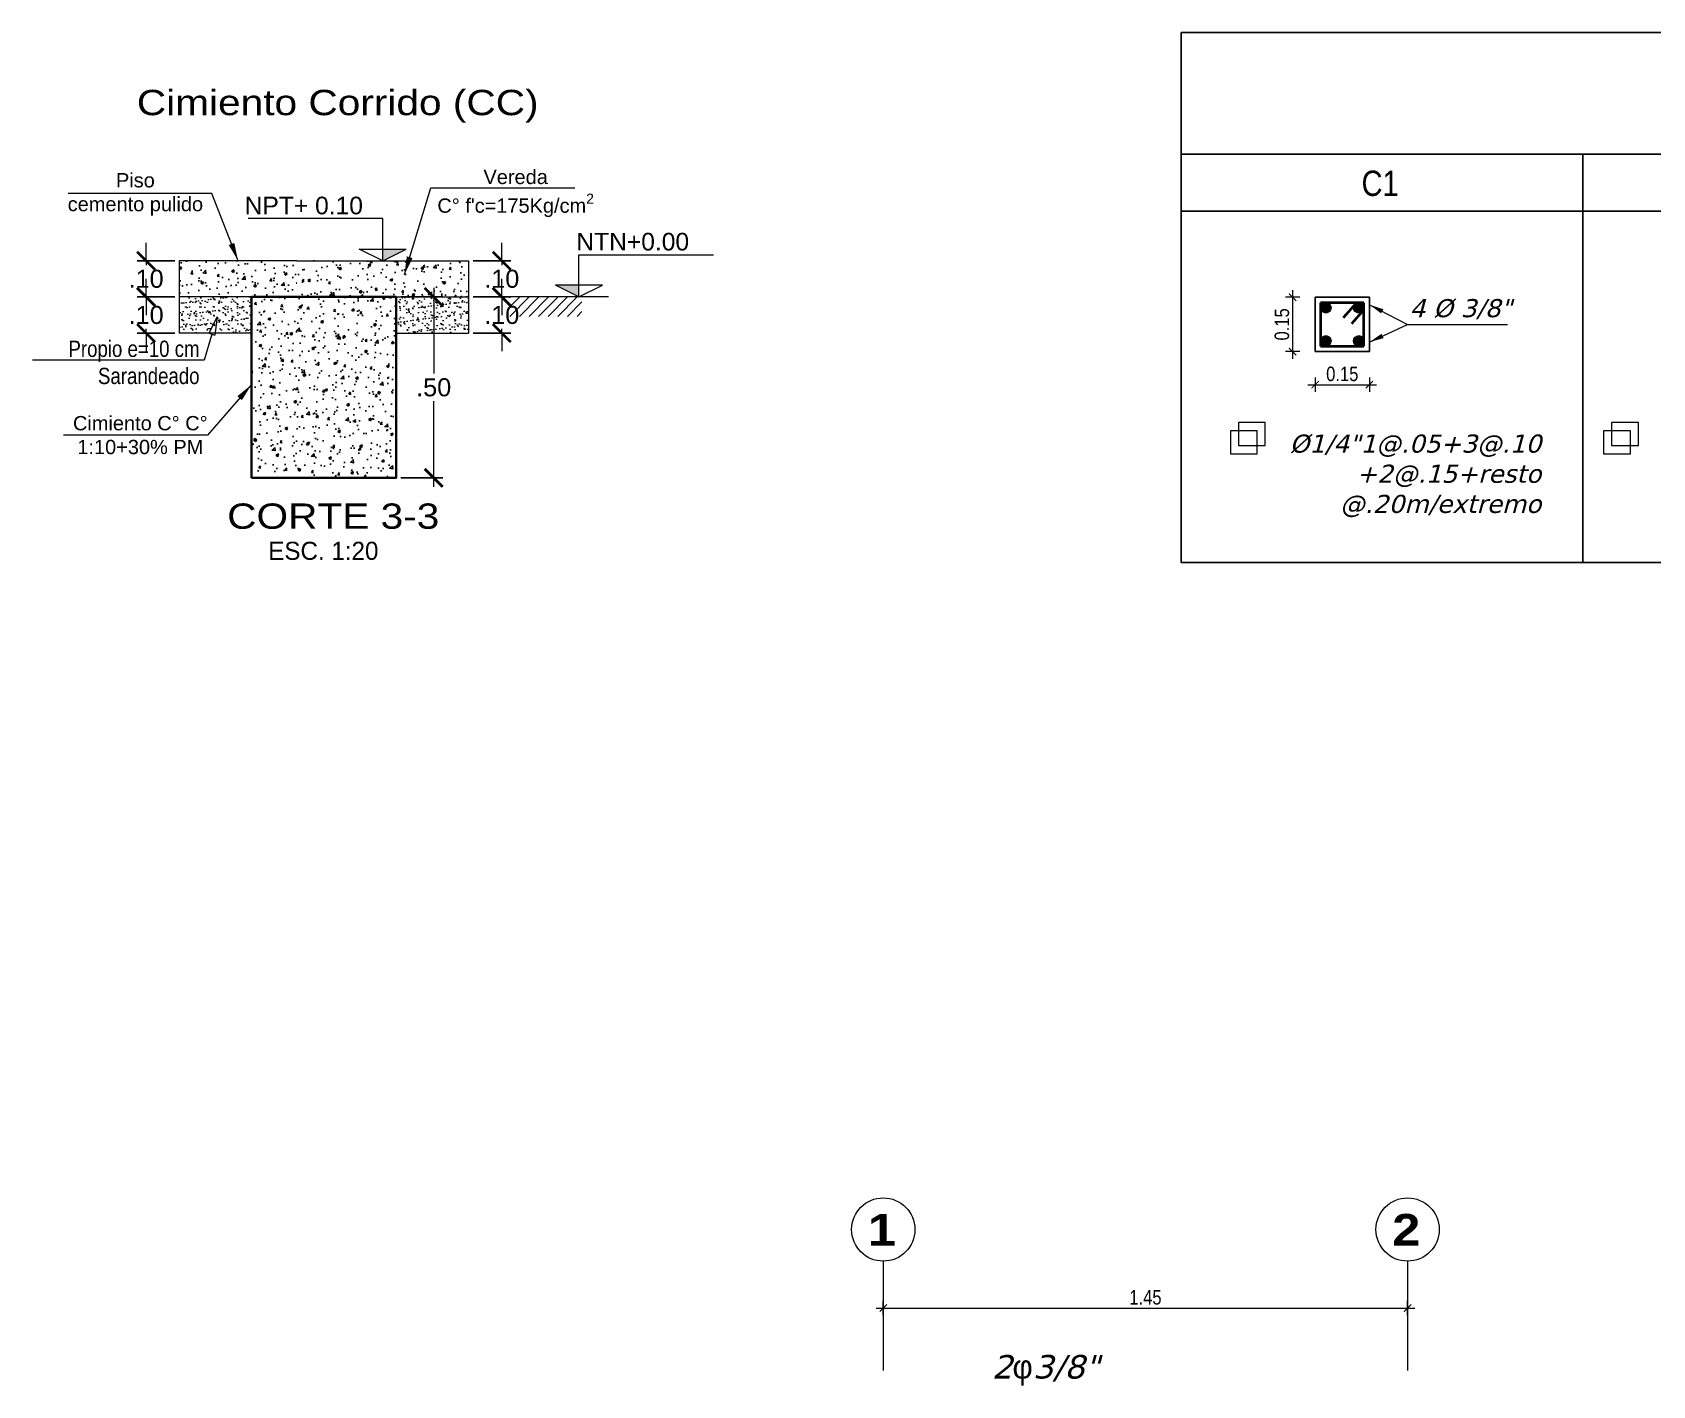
# Model space of a CAD drawing. Header units: metres. Extents: x 912 to 1393, y 476 to 584.
# Drawn here: x 1207.56 to 1212.041, y 498.559 to 502.301 of the extents above; entities that cross this region are included whole.
import ezdxf
from ezdxf import colors
from ezdxf.entities.mleader import LeaderData, LeaderLine
from ezdxf.math import Vec2, Vec3

# ---------------------------------------------------------------- set-up
doc = ezdxf.new("R2010")
doc.units = ezdxf.units.M
doc.linetypes.add('ACAD_ISO04W100', pattern=[30, 24, -3, 0, -3])
for name, color, linetype, lineweight in [('-Achurado', 251, 'Continuous', 5), ('-Acotado', 251, 'Continuous', 5), ('-Eje', 1, 'ACAD_ISO04W100', 9), ('-Textos', 7, 'Continuous', 20), ('Acero', 152, 'Continuous', 35), ('AUX', 7, 'Continuous', 13), ('Cotas', 7, 'Continuous', 20), ('ESCALERA', 7, 'Continuous', 13), ('Especificaciones', 7, 'Continuous', 20), ('FIC-2ES_COLUMNA', 152, 'Continuous', 30), ('hatch', 253, 'Continuous', 20), ('muros', 7, 'Continuous', 35), ('pisos', 8, 'Continuous', 13), ('PL-03', 7, 'Continuous', 30), ('VIGAS', 23, 'Continuous', 25)]:
    doc.layers.add(name, color=color, linetype=linetype, lineweight=lineweight)
doc.layers.add('FIC-2ES_COTAS', color=7, linetype='Continuous', lineweight=5, true_color=0x6b006b)
doc.layers.add('FIC-2ES_TEXTO', color=7, linetype='Continuous')
doc.layers.add('PL-05', color=7, linetype='Continuous')
doc.styles.add('-Arial Narrow', font='ARIALN.TTF')
doc.styles.add('3mm', font='simplex', dxfattribs={"height": 6})
doc.styles.add('ARIAL', font='arial.ttf')
doc.styles.add('L80', font='arial.ttf')
doc.styles.add('R80_50', font='verdanai.ttf', dxfattribs={"height": 0.065})
doc.styles.add('sw 721', font='swissel.ttf')
doc.styles.add('TECHNICLIGHT', font='tel_____.pfb')
doc.dimstyles.new('corte 25', dxfattribs={"dimtxt": 0.05, "dimasz": 0.025, "dimexe": 0.025, "dimexo": 0.0125, "dimgap": 0.025, "dimtad": 1, "dimtih": 1, "dimtoh": 1, "dimzin": 4, "dimdsep": 46, "dimtxsty": 'ARIAL', "dimblk": 'ARCHTICK', "dimcen": 0.025, "dimdle": 0.025, "dimclrd": 256, "dimclre": 256, "dimclrt": 7, "dimadec": 0, "dimazin": 0, "dimtfac": 1, "dimtix": 1, "dimtmove": 0, "dimatfit": 3, "dimfxl": 0.1, "dimlwd": -1, "dimarcsym": 0})
doc.dimstyles.new('Esc 1_20n', dxfattribs={"dimscale": 0.02, "dimtxt": 2, "dimasz": 1, "dimexe": 1, "dimexo": 1, "dimgap": 0.45, "dimtad": 1, "dimtoh": 1, "dimzin": 3, "dimdsep": 46, "dimtxsty": '-Arial Narrow', "dimblk": 'ARCHTICK', "dimcen": 1, "dimdle": 1, "dimclrd": 252, "dimclre": 252, "dimclrt": 252, "dimadec": 0, "dimazin": 0, "dimtfac": 1, "dimtix": 1, "dimtmove": 1, "dimatfit": 2, "dimldrblk": 'ARCHTICK', "dimfxl": 1, "dimfxlon": 1, "dimtolj": 2, "dimlwd": 5, "dimlwe": 5, "dimarcsym": 0})
pattern_1 = [(50, (4.79918, -0.329786), (0.0728738676, -0.0063756342), [0.00762, -0.08382]), (355, (4.79918, -0.329786), (-0.0140973686, 0.076422738), [0.006096, -0.0670562337]), (100.451445, (4.80525, -0.33032), (0.058776499, 0.0700471008), [0.0064760035, -0.071236098]), (46.1842, (4.79918, -0.30947), (0.1084316164, -0.016816931), [0.01143, -0.12573]), (96.635558, (4.80822, -0.31087), (0.094961654, 0.09897045), [0.009714009, -0.106854243]), (351.184151, (4.79918, -0.30947), (0.094961654, 0.09897045), [0.009143987, -0.100583893]), (21, (4.80934, -0.314546), (0.0606457565, -0.0409060793), [0.00762, -0.08382]), (326, (4.80934, -0.314546), (0.0247208113, 0.0736751864), [0.006096, -0.067056]), (71.451445, (4.81439, -0.317954), (0.0853665677, 0.0327691076), [0.0064760035, -0.071235975]), (37.5, (4.79918, -0.329786), (0.0012354413, 0.03382201555), [0, -0.0662432, 0, -0.068072, 0, -0.06731]), (7.5, (4.79918, -0.329786), (0.026727865, 0.0400722299), [0, -0.0388112, 0, -0.0647192, 0, -0.025654]), (327.5, (4.776523, -0.329786), (0.05423623807, -0.0022914976), [0, -0.0254, 0, -0.079248, 0, -0.105156]), (317.5, (4.766363, -0.329786), (0.0592516726, 0.0101705964), [0, -0.03302, 0, -0.0526288, 0, -0.074676])]
pattern_2 = [(37.5, (-0.391317, 0), (-0.00080001565, 0.02447066187), [0, -0.019304, 0, -0.02159, 0, -0.0206375]), (7.5, (-0.391317, 0), (0.02247616416, 0.035841255), [0, -0.010414, 0, -0.017399, 0, -0.0066675]), (327.5, (-0.406938, 0), (0.0395496185, 7.185923e-05), [0, -0.00635, 0, -0.02286, 0, -0.029845]), (317.5, (-0.406938, 0), (0.0381778226, 0.0111464662), [0, -0.003175, 0, -0.014986, 0, -0.017145])]

# ---------------------------------------------------------------- blocks, each defined once
blk = doc.blocks.new('_ArchTick')
at = {"layer": 'pisos', "color": 0, "const_width": 0.15}
blk.add_lwpolyline([(-0.5, -0.5), (0.5, 0.5)], dxfattribs=at)
blk = doc.blocks.new('*D146')
at = {"layer": '-Acotado', "color": 252, "lineweight": 5, "transparency": 16777216}
for p, q in [((1209.9131, 498.7538), (1209.9131, 498.7938)), ((1211.3631, 498.7538), (1211.3631, 498.7938)), ((1209.8931, 498.7738), (1211.3831, 498.7738))]:
    blk.add_line(p, q, dxfattribs=at)
at = {"layer": 'DEFPOINTS', "color": 0, "lineweight": 20, "transparency": 16777216}
for p in [(1211.3631, 498.7738), (1209.9131, 498.6012), (1211.3631, 498.6012)]:
    blk.add_point(p, dxfattribs=at)
at = {"layer": '-Acotado', "color": 252, "lineweight": 5, "transparency": 16777216, "xscale": 0.02, "yscale": 0.02, "zscale": 0.02, "rotation": 180}
blk.add_blockref('_ArchTick', (1209.9131, 498.7738), dxfattribs=at)
at = {"layer": '-Acotado', "color": 252, "lineweight": 5, "transparency": 16777216, "xscale": 0.02, "yscale": 0.02, "zscale": 0.02}
blk.add_blockref('_ArchTick', (1211.3631, 498.7738), dxfattribs=at)
at = {"layer": '-Acotado', "color": 252, "transparency": 16777216, "insert": (1210.6381, 498.8032), "char_height": 0.04, "attachment_point": 5, "style": '-Arial Narrow'}
blk.add_mtext('\\A2;1.45', dxfattribs=at)
blk = doc.blocks.new('*D161')
at = {"layer": 'DEFPOINTS', "color": 0, "lineweight": 20, "transparency": 16777216}
for p in [(1208.5663, 501.5695), (1208.6698, 501.5695), (1208.5663, 501.0695)]:
    blk.add_point(p, dxfattribs=at)
at = {"layer": 'FIC-2ES_COTAS', "lineweight": -2, "transparency": 16777216}
for p, q in [((1208.5788, 501.5695), (1208.6948, 501.5695)), ((1208.5788, 501.0695), (1208.6948, 501.0695))]:
    blk.add_line(p, q, dxfattribs=at)
at = {"layer": 'FIC-2ES_COTAS', "transparency": 16777216}
for p, q in [((1208.6698, 501.5945), (1208.6698, 501.3575)), ((1208.6698, 501.0445), (1208.6698, 501.2814))]:
    blk.add_line(p, q, dxfattribs=at)
at = {"layer": 'FIC-2ES_COTAS', "transparency": 16777216, "xscale": 0.05, "yscale": 0.05, "zscale": 0.05}
for p, rotation in [((1208.6698, 501.5695), 90), ((1208.6698, 501.0695), 270)]:
    blk.add_blockref('_ArchTick', p, dxfattribs=dict(at, rotation=rotation))
at = {"layer": 'FIC-2ES_COTAS', "color": 7, "transparency": 16777216, "insert": (1208.6698, 501.3195), "char_height": 0.05, "attachment_point": 5, "style": 'ARIAL'}
blk.add_mtext('.50', dxfattribs=at)
blk = doc.blocks.new('*D157')
at = {"layer": 'DEFPOINTS', "color": 0, "lineweight": 20, "transparency": 16777216}
for p in [(1207.8745, 501.5695), (1207.9663, 501.5695), (1207.9663, 501.4695)]:
    blk.add_point(p, dxfattribs=at)
at = {"layer": 'FIC-2ES_COTAS', "transparency": 16777216}
for p, q in [((1207.8745, 501.5695), (1207.8745, 501.6195)), ((1207.8745, 501.5695), (1207.8745, 501.5575)), ((1207.8745, 501.4695), (1207.8745, 501.4814)), ((1207.8745, 501.4695), (1207.8745, 501.4195))]:
    blk.add_line(p, q, dxfattribs=at)
at = {"layer": 'FIC-2ES_COTAS', "lineweight": -2, "transparency": 16777216}
for p, q in [((1207.9538, 501.5695), (1207.8495, 501.5695)), ((1207.9538, 501.4695), (1207.8495, 501.4695))]:
    blk.add_line(p, q, dxfattribs=at)
at = {"layer": 'FIC-2ES_COTAS', "transparency": 16777216, "xscale": 0.05, "yscale": 0.05, "zscale": 0.05}
for p, rotation in [((1207.8745, 501.5695), 270), ((1207.8745, 501.4695), 90)]:
    blk.add_blockref('_ArchTick', p, dxfattribs=dict(at, rotation=rotation))
at = {"layer": 'FIC-2ES_COTAS', "color": 7, "transparency": 16777216, "insert": (1207.8745, 501.5195), "char_height": 0.05, "attachment_point": 5, "style": 'ARIAL'}
blk.add_mtext('.10', dxfattribs=at)
blk = doc.blocks.new('*D158')
at = {"layer": 'DEFPOINTS', "color": 0, "lineweight": 20, "transparency": 16777216}
for p in [(1207.8745, 501.6695), (1207.9663, 501.6695), (1207.9663, 501.5695)]:
    blk.add_point(p, dxfattribs=at)
at = {"layer": 'FIC-2ES_COTAS', "transparency": 16777216}
for p, q in [((1207.8745, 501.6695), (1207.8745, 501.7195)), ((1207.8745, 501.6695), (1207.8745, 501.6575)), ((1207.8745, 501.5695), (1207.8745, 501.5814)), ((1207.8745, 501.5695), (1207.8745, 501.5195))]:
    blk.add_line(p, q, dxfattribs=at)
at = {"layer": 'FIC-2ES_COTAS', "lineweight": -2, "transparency": 16777216}
for p, q in [((1207.9538, 501.6695), (1207.8495, 501.6695)), ((1207.9538, 501.5695), (1207.8495, 501.5695))]:
    blk.add_line(p, q, dxfattribs=at)
at = {"layer": 'FIC-2ES_COTAS', "transparency": 16777216, "xscale": 0.05, "yscale": 0.05, "zscale": 0.05}
for p, rotation in [((1207.8745, 501.6695), 270), ((1207.8745, 501.5695), 90)]:
    blk.add_blockref('_ArchTick', p, dxfattribs=dict(at, rotation=rotation))
at = {"layer": 'FIC-2ES_COTAS', "color": 7, "transparency": 16777216, "insert": (1207.8745, 501.6195), "char_height": 0.05, "attachment_point": 5, "style": 'ARIAL'}
blk.add_mtext('.10', dxfattribs=at)
blk = doc.blocks.new('NPT-c2')
at = {"color": 0, "lineweight": 5}
for p, q in [((0, 0.361), (-1.15, 0.361)), ((0, 0), (0, 0.361)), ((-0.253, 0), (0.253, 0)), ((-0.2, 0.1), (0.2, 0.1)), ((0, 0), (-0.2, 0.1)), ((0, 0), (0.2, 0.1))]:
    blk.add_line(p, q, dxfattribs=at)
blk.add_solid([(0.2, 0.1), (0, 0.1), (0, 0)], dxfattribs=at)
at = {"style": 'ARIAL'}
blk.add_attdef('NPT%%P0.00', (-1.089, 0.48), '', height=0.15, dxfattribs=at)
blk = doc.blocks.new('*D160')
at = {"layer": 'DEFPOINTS', "color": 0, "lineweight": 20, "transparency": 16777216}
for p in [(1208.7663, 501.5695), (1208.8581, 501.5695), (1208.7663, 501.4695)]:
    blk.add_point(p, dxfattribs=at)
at = {"layer": 'FIC-2ES_COTAS', "transparency": 16777216}
for p, q in [((1208.8581, 501.5695), (1208.8581, 501.6195)), ((1208.8581, 501.5695), (1208.8581, 501.5575)), ((1208.8581, 501.4695), (1208.8581, 501.4814)), ((1208.8581, 501.4695), (1208.8581, 501.4195))]:
    blk.add_line(p, q, dxfattribs=at)
at = {"layer": 'FIC-2ES_COTAS', "lineweight": -2, "transparency": 16777216}
for p, q in [((1208.7788, 501.5695), (1208.8831, 501.5695)), ((1208.7788, 501.4695), (1208.8831, 501.4695))]:
    blk.add_line(p, q, dxfattribs=at)
at = {"layer": 'FIC-2ES_COTAS', "transparency": 16777216, "xscale": 0.05, "yscale": 0.05, "zscale": 0.05}
for p, rotation in [((1208.8581, 501.5695), 270), ((1208.8581, 501.4695), 90)]:
    blk.add_blockref('_ArchTick', p, dxfattribs=dict(at, rotation=rotation))
at = {"layer": 'FIC-2ES_COTAS', "color": 7, "transparency": 16777216, "insert": (1208.8581, 501.5195), "char_height": 0.05, "attachment_point": 5, "style": 'ARIAL'}
blk.add_mtext('.10', dxfattribs=at)
blk = doc.blocks.new('*D159')
at = {"layer": 'DEFPOINTS', "color": 0, "lineweight": 20, "transparency": 16777216}
for p in [(1208.7663, 501.6695), (1208.8581, 501.6695), (1208.7663, 501.5695)]:
    blk.add_point(p, dxfattribs=at)
at = {"layer": 'FIC-2ES_COTAS', "transparency": 16777216}
for p, q in [((1208.8581, 501.6695), (1208.8581, 501.7195)), ((1208.8581, 501.6695), (1208.8581, 501.6575)), ((1208.8581, 501.5695), (1208.8581, 501.5814)), ((1208.8581, 501.5695), (1208.8581, 501.5195))]:
    blk.add_line(p, q, dxfattribs=at)
at = {"layer": 'FIC-2ES_COTAS', "lineweight": -2, "transparency": 16777216}
for p, q in [((1208.7788, 501.6695), (1208.8831, 501.6695)), ((1208.7788, 501.5695), (1208.8831, 501.5695))]:
    blk.add_line(p, q, dxfattribs=at)
at = {"layer": 'FIC-2ES_COTAS', "transparency": 16777216, "xscale": 0.05, "yscale": 0.05, "zscale": 0.05}
for p, rotation in [((1208.8581, 501.6695), 270), ((1208.8581, 501.5695), 90)]:
    blk.add_blockref('_ArchTick', p, dxfattribs=dict(at, rotation=rotation))
at = {"layer": 'FIC-2ES_COTAS', "color": 7, "transparency": 16777216, "insert": (1208.8581, 501.6195), "char_height": 0.05, "attachment_point": 5, "style": 'ARIAL'}
blk.add_mtext('.10', dxfattribs=at)
blk = doc.blocks.new('*D87')
at = {"layer": '-Acotado', "color": 252, "lineweight": 5, "transparency": 16777216}
for p, q in [((1211.1075, 501.347), (1211.1075, 501.307)), ((1211.2575, 501.347), (1211.2575, 501.307)), ((1211.0875, 501.327), (1211.2775, 501.327))]:
    blk.add_line(p, q, dxfattribs=at)
at = {"layer": 'DEFPOINTS', "color": 0, "lineweight": 20, "transparency": 16777216}
for p in [(1211.1075, 501.4006), (1211.2575, 501.4006), (1211.2575, 501.327)]:
    blk.add_point(p, dxfattribs=at)
at = {"layer": '-Acotado', "color": 252, "lineweight": 5, "transparency": 16777216, "xscale": 0.02, "yscale": 0.02, "zscale": 0.02, "rotation": 180}
blk.add_blockref('_ArchTick', (1211.1075, 501.327), dxfattribs=at)
at = {"layer": '-Acotado', "color": 252, "lineweight": 5, "transparency": 16777216, "xscale": 0.02, "yscale": 0.02, "zscale": 0.02}
blk.add_blockref('_ArchTick', (1211.2575, 501.327), dxfattribs=at)
at = {"layer": '-Acotado', "color": 252, "transparency": 16777216, "insert": (1211.1825, 501.3565), "char_height": 0.04, "attachment_point": 5, "style": '-Arial Narrow'}
blk.add_mtext('\\A2;0.15', dxfattribs=at)
blk = doc.blocks.new('*D88')
at = {"layer": '-Acotado', "color": 252, "lineweight": 5, "transparency": 16777216}
for p, q in [((1211.0651, 501.5687), (1211.0251, 501.5687)), ((1211.0451, 501.5887), (1211.0451, 501.3987)), ((1211.0651, 501.4187), (1211.0251, 501.4187))]:
    blk.add_line(p, q, dxfattribs=at)
at = {"layer": 'DEFPOINTS', "color": 0, "lineweight": 20, "transparency": 16777216}
for p in [(1211.091, 501.5687), (1211.0451, 501.4187), (1211.091, 501.4187)]:
    blk.add_point(p, dxfattribs=at)
at = {"layer": '-Acotado', "color": 252, "lineweight": 5, "transparency": 16777216, "xscale": 0.02, "yscale": 0.02, "zscale": 0.02}
for p, rotation in [((1211.0451, 501.5687), 90), ((1211.0451, 501.4187), 270)]:
    blk.add_blockref('_ArchTick', p, dxfattribs=dict(at, rotation=rotation))
at = {"layer": '-Acotado', "color": 252, "transparency": 16777216, "insert": (1211.0157, 501.4937), "char_height": 0.04, "attachment_point": 5, "rotation": 90, "style": '-Arial Narrow'}
blk.add_mtext('\\A2;0.15', dxfattribs=at)
blk = doc.blocks.new('_ClosedBlank')
at = {"color": 0, "linetype": 'ByBlock', "lineweight": -2}
for p, q in [((-1, 0.167), (0, 0)), ((-1, 0.167), (-1, -0.167)), ((0, 0), (-1, -0.167))]:
    blk.add_line(p, q, dxfattribs=at)

msp = doc.modelspace()

# ---------------------------------------------------------------- hatches: boundary and pattern name
at = {"layer": '-Achurado', "lineweight": 5}
h = msp.add_hatch(dxfattribs=at)
h.set_pattern_fill('AR-SAND', color=256, scale=0.0005)
h.set_pattern_definition(pattern_2)
h.paths.add_polyline_path([(1207.9663, 501.5695), (1208.1663, 501.5695), (1208.1663, 501.4695), (1207.9663, 501.4695)])
h = msp.add_hatch(dxfattribs=at)
h.set_pattern_fill('AR-SAND', color=256, scale=0.0005)
h.set_pattern_definition(pattern_2)
h.paths.add_polyline_path([(1208.7663, 501.5695), (1208.5663, 501.5695), (1208.5663, 501.4695), (1208.7663, 501.4695)])
at = {"true_color": 0x636466}
h = msp.add_hatch(dxfattribs=at)
h.set_pattern_fill('AR-CONC', color=251, scale=0.0004)
h.set_pattern_definition(pattern_1)
h.paths.add_polyline_path([(1208.2913, 501.6695), (1207.9663, 501.6695), (1207.9663, 501.5695), (1208.2913, 501.5695)])
h = msp.add_hatch(dxfattribs=at)
h.set_pattern_fill('AR-CONC', color=251, scale=0.0004)
h.set_pattern_definition([(50, (-50.38358, -0.758704), (0.0728738676, -0.0063756342), [0.00762, -0.08382]), (355, (-50.38358, -0.758704), (-0.0140973686, 0.076422738), [0.006096, -0.0670562337]), (100.4514447, (-50.37751, -0.759235), (0.058776499, 0.0700471008), [0.0064760035, -0.071236098]), (46.1842, (-50.38358, -0.73838), (0.1084316164, -0.016816931), [0.01143, -0.12573]), (96.635558, (-50.37455, -0.73979), (0.094961654, 0.09897045), [0.009714009, -0.106854243]), (351.184151, (-50.38358, -0.73838), (0.094961654, 0.09897045), [0.009143987, -0.100583893]), (21, (-50.37342, -0.743464), (0.0606457565, -0.0409060793), [0.00762, -0.08382]), (326, (-50.37342, -0.743464), (0.0247208113, 0.0736751864), [0.006096, -0.067056]), (71.451445, (-50.36837, -0.74687), (0.0853665677, 0.0327691076), [0.0064760035, -0.071235975]), (37.5, (-50.383582, -0.758704), (0.0012354413, 0.03382201555), [0, -0.0662432, 0, -0.068072, 0, -0.06731]), (7.5, (-50.38358, -0.758704), (0.026727865, 0.0400722299), [0, -0.0388112, 0, -0.0647192, 0, -0.025654]), (327.5, (-50.406239, -0.758704), (0.05423623807, -0.0022914976), [0, -0.0254, 0, -0.079248, 0, -0.105156]), (317.5, (-50.4164, -0.758704), (0.0592516726, 0.0101705964), [0, -0.03302, 0, -0.0526288, 0, -0.074676])])
h.paths.add_polyline_path([(1208.5663, 501.5695), (1208.4413, 501.5695), (1208.4413, 501.6695), (1208.2913, 501.6695), (1208.2913, 501.5695), (1208.1663, 501.5695), (1208.1663, 501.0695), (1208.5663, 501.0695)])
h = msp.add_hatch(dxfattribs=at)
h.set_pattern_fill('AR-CONC', color=251, scale=0.0004)
h.set_pattern_definition(pattern_1)
h.paths.add_polyline_path([(1208.4413, 501.6695), (1208.7663, 501.6695), (1208.7663, 501.5695), (1208.4413, 501.5695)])
at = {"layer": 'Acero', "ltscale": 0.1}
for points in [[(1211.1514, 501.5394, -1), (1211.1225, 501.5394, -1)], [(1211.2425, 501.5394, -1), (1211.2136, 501.5394, -1)], [(1211.1514, 501.4482, -1), (1211.1225, 501.4482, -1)], [(1211.2425, 501.4482, -1), (1211.2136, 501.4482, -1)]]:
    msp.add_hatch(color=1, dxfattribs=at).paths.add_polyline_path(points)
at = {"layer": 'hatch', "ltscale": 0.04}
h = msp.add_hatch(dxfattribs=at)
h.set_pattern_fill('ANSI31', color=256, scale=0.15, style=0)
h.set_pattern_definition([(45, (-799079.408103, -9253950.391158), (-0.013258252147248, 0.013258252147248), [])])
h.paths.add_polyline_path([(1209.0793, 501.5695), (1208.8793, 501.5695), (1208.8793, 501.5157), (1209.0797, 501.5157)])

# ---------------------------------------------------------------- linework, layer by layer
at = {"layer": '-Eje', "ltscale": 0.025}
for p, q in [((1209.9131, 498.9034), (1209.9131, 498.6012)), ((1211.3631, 498.9034), (1211.3631, 498.6012))]:
    msp.add_line(p, q, dxfattribs=at)
at = {"layer": '-Eje', "linetype": 'ByBlock', "ltscale": 0.025}
for centre in [(1209.9131, 498.9909), (1211.3631, 498.9909)]:
    msp.add_circle(centre, 0.0875, dxfattribs=at)
at = {"layer": 'Acero', "ltscale": 0.1}
for p, q in [((1211.2425, 501.5537), (1211.1225, 501.5537)), ((1211.1225, 501.5537), (1211.1225, 501.4337)), ((1211.2212, 501.5524), (1211.1854, 501.5118)), ((1211.2425, 501.5339), (1211.2081, 501.4948)), ((1211.2425, 501.4337), (1211.2425, 501.5537)), ((1211.1225, 501.4337), (1211.2425, 501.4337))]:
    msp.add_line(p, q, dxfattribs=at)
at = {"layer": 'Acero', "lineweight": 15, "ltscale": 0.1}
for points in [[(1210.8733, 501.1356), (1210.9472, 501.1356), (1210.9472, 501.1993), (1210.8733, 501.1993)], [(1210.8954, 501.1584), (1210.9693, 501.1584), (1210.9693, 501.222), (1210.8954, 501.222)], [(1211.9053, 501.1356), (1211.9792, 501.1356), (1211.9792, 501.1993), (1211.9053, 501.1993)], [(1211.9274, 501.1584), (1212.0013, 501.1584), (1212.0013, 501.222), (1211.9274, 501.222)]]:
    msp.add_lwpolyline(points, close=True, dxfattribs=at)
at = {"layer": 'Acero', "color": 1, "lineweight": 13, "ltscale": 0.1}
for centre in [(1211.137, 501.5394), (1211.2281, 501.5394), (1211.137, 501.4482), (1211.2281, 501.4482)]:
    msp.add_circle(centre, 0.0144, dxfattribs=at)
at = {"layer": 'AUX', "lineweight": 25, "ltscale": 0.1}
for p, q in [((1210.7373, 502.3011), (1215.1983, 502.3011)), ((1210.7373, 502.3011), (1210.7373, 500.835)), ((1210.7373, 501.9641), (1215.1983, 501.9641)), ((1211.8475, 501.9641), (1211.8475, 500.835)), ((1210.7373, 501.8065), (1215.1983, 501.8065)), ((1210.7373, 500.835), (1215.1983, 500.835))]:
    msp.add_line(p, q, dxfattribs=at)
at = {"layer": 'FIC-2ES_COLUMNA', "ltscale": 0.025}
msp.add_lwpolyline([(1208.1663, 501.0695), (1208.5663, 501.0695), (1208.5663, 501.5695), (1208.4413, 501.5695), (1208.4413, 501.5695), (1208.2913, 501.5695), (1208.2913, 501.5695), (1208.1663, 501.5695), (1208.1663, 501.0695)], dxfattribs=at)
at = {"layer": 'muros', "lineweight": 15}
for points in [[(1208.2913, 501.6695), (1207.9663, 501.6695)], [(1207.9663, 501.6695), (1207.9663, 501.4695)], [(1208.2913, 501.6695), (1208.7663, 501.6695)], [(1208.7663, 501.6695), (1208.7663, 501.4695)], [(1208.1663, 501.5695), (1207.9663, 501.5695)], [(1208.5663, 501.5695), (1208.7663, 501.5695)], [(1209.0793, 501.5695), (1208.8793, 501.5695)], [(1208.1663, 501.4695), (1207.9663, 501.4695)], [(1208.5663, 501.4695), (1208.7663, 501.4695)]]:
    msp.add_lwpolyline(points, dxfattribs=at)
at = {"layer": 'VIGAS', "ltscale": 0.1}
for p, q in [((1211.2575, 501.5687), (1211.1075, 501.5687)), ((1211.1075, 501.5687), (1211.1075, 501.4187)), ((1211.2575, 501.4187), (1211.2575, 501.5687)), ((1211.1075, 501.4187), (1211.2575, 501.4187))]:
    msp.add_line(p, q, dxfattribs=at)

# ---------------------------------------------------------------- block references
at = {"layer": 'FIC-2ES_TEXTO'}
ref = msp.add_blockref('NPT-c2', (1208.5288, 501.6695), dxfattribs=dict(at, xscale=0.323333650981178, yscale=0.323333650981178, zscale=0.323333650981178))
ref.add_attrib('NPT%%P0.00', 'NPT+ 0.10', (1208.1472, 501.7981), dxfattribs={"layer": '0', "color": 0, "height": 0.04869, "style": 'sw 721'})
ref = msp.add_blockref('NPT-c2', (1209.0716, 501.5695), dxfattribs=dict(at, xscale=-0.323333650981178, yscale=0.323333650981178, zscale=0.323333650981178))
ref.add_attrib('NPT%%P0.00', 'NTN+0.00', (1209.0643, 501.6981), dxfattribs={"layer": '0', "color": 0, "height": 0.04869, "style": 'sw 721'})

# ---------------------------------------------------------------- texts
at = {"layer": '-Textos', "char_height": 0.0875, "attachment_point": 5, "style": '-Arial Narrow'}
for s, insert in [('\\pxqc;{\\fArial Black|b0|i0|c0|p34;1}', (1209.9094, 498.9902)), ('\\pxqc;{\\fArial Black|b0|i0|c0|p34;2}', (1211.3594, 498.9902))]:
    msp.add_mtext_dynamic_manual_height_columns(s, width=0.294609, gutter_width=12.5, heights=[0.2188], dxfattribs=dict(at, insert=insert))
at = {"layer": 'ESCALERA', "insert": (1211.003, 501.8478), "char_height": 0.07, "width": 0.568242, "attachment_point": 7, "style": '3mm'}
msp.add_mtext('\\pxqc;{\\fArial Narrow|b0|i0|c0|p34;C1}', dxfattribs=at)
at = {"layer": 'Especificaciones', "linetype": 'ACAD_ISO04W100', "width": 0.387333, "style": 'R80_50'}
for s, insert, char_height, attachment_point in [('\\A1;4 Ø 3/8"', (1211.6518, 501.5636), 0.05, 3), ('\\A1;Ø1/4"1@.05+3@.10\\P+2@.15+resto \\P@.20m/extremo ', (1211.7328, 501.1891), 0.05, 3), ('2{\\fSymbol|b0|i0|c2|p18;f}3/8"', (1210.2136, 498.6439), 0.065, 1)]:
    msp.add_mtext(s, dxfattribs=dict(at, insert=insert, char_height=char_height, attachment_point=attachment_point))
at = {"layer": 'FIC-2ES_COTAS', "color": 0, "char_height": 0.039518, "attachment_point": 2, "style": 'L80'}
for s, insert, width in [("\\A1;Vereda \\PC° f'c=175Kg/cm{\\H0.7x;\\S2^ ;} ", (1208.8965, 501.9212), 0.514574), ('Piso \\Pcemento pulido', (1207.8449, 501.9121), 0.405235), ('Cimiento C° C° \\P1:10+30% PM', (1207.8585, 501.2403), 0.534735)]:
    msp.add_mtext(s, dxfattribs=dict(at, insert=insert, width=width))
at = {"layer": 'PL-03', "linetype": 'Continuous', "style": 'TECHNICLIGHT'}
msp.add_text('ESC. 1:20', height=0.05, dxfattribs=at).set_placement((1208.2123, 500.8426))
at = {"layer": 'PL-05', "style": 'TECHNICLIGHT', "width": 1.2}
for s, p in [('Cimiento Corrido (CC)', (1207.8489, 502.0722)), ('CORTE 3-3', (1208.0987, 500.9285))]:
    msp.add_text(s, height=0.07, dxfattribs=at).set_placement(p)

# ---------------------------------------------------------------- dimensions: what is measured, and where the dimension line sits
at = {"layer": '-Acotado'}
for p1, p2, distance, picture, middle in [((1211.091, 501.5687), (1211.091, 501.4187), -0.0459, '*D88', (1211.0157, 501.4937)), ((1211.1075, 501.4006), (1211.2575, 501.4006), -0.0736, '*D87', (1211.1825, 501.3565)), ((1209.9131, 498.6012), (1211.3631, 498.6012), 0.1726, '*D146', (1210.6381, 498.8032))]:
    dim = msp.add_aligned_dim(p1=p1, p2=p2, distance=distance, dimstyle='Esc 1_20n', dxfattribs=at)
    dim.commit()
    dim.dimension.update_dxf_attribs({"geometry": picture, "text_midpoint": middle})
at = {"layer": 'FIC-2ES_COTAS'}
for base, p1, p2, picture, middle in [((1207.8745, 501.6695), (1207.9663, 501.5695), (1207.9663, 501.6695), '*D158', (1207.8745, 501.6195)), ((1208.8581, 501.6695), (1208.7663, 501.5695), (1208.7663, 501.6695), '*D159', (1208.8581, 501.6195)), ((1208.6698, 501.5695), (1208.5663, 501.0695), (1208.5663, 501.5695), '*D161', (1208.6698, 501.3195))]:
    dim = msp.add_linear_dim(base=base, p1=p1, p2=p2, angle=270, dimstyle='corte 25', override={"dimasz": 0.05, "dimgap": 0.0125, "dimtad": 0}, dxfattribs=at)
    dim.commit()
    dim.dimension.update_dxf_attribs({"geometry": picture, "text_midpoint": middle})
for p1, p2, distance, picture, middle in [((1207.9663, 501.4695), (1207.9663, 501.5695), 0.0918, '*D157', (1207.8745, 501.5195)), ((1208.7663, 501.4695), (1208.7663, 501.5695), -0.0918, '*D160', (1208.8581, 501.5195))]:
    dim = msp.add_aligned_dim(p1=p1, p2=p2, distance=distance, dimstyle='corte 25', override={"dimasz": 0.05, "dimgap": 0.0125, "dimtad": 0}, dxfattribs=at)
    dim.commit()
    dim.dimension.update_dxf_attribs({"geometry": picture, "text_midpoint": middle})

# ---------------------------------------------------------------- leaders
at = {"layer": '-Acotado'}
ml = msp.add_multileader_mtext('Standard', dxfattribs=at)
ml.set_content('Propio e=10 cm \\PSarandeado', color=7, style='-Arial Narrow')
ml.set_leader_properties(color=7, linetype='ByLayer', lineweight=0)
ml.set_arrow_properties(name='CLOSEDBLANK')
ml.build(insert=Vec2(0, 0))
ml.multileader.update_dxf_attribs({"has_dogleg": 0, "text_left_attachment_type": 6, "text_right_attachment_type": 6, "dogleg_length": 0, "arrow_head_size": 0.05, "scale": 0.025})
ctx = ml.context
ctx.base_point, ctx.scale, ctx.char_height, ctx.arrow_head_size, ctx.landing_gap_size, ctx.plane_origin = Vec3(1207.6546, 501.3947), 0.025, 0.045, 0.05, 0.0125, Vec3(1208.7008, 502.1306)
ctx.left_attachment, ctx.right_attachment, ctx.text_align_type = 6, 6, 2
notes = []
notes.append((ctx, [(1, (1, 1, 0), (1208.0348, 501.3947), (-1, 0), 0, [(0, [(1208.071, 501.5145)], 0, [])])]))
ctx.mtext.insert, ctx.mtext.alignment, ctx.mtext.flow_direction = Vec3(1208.0223, 501.4487), 3, 5
at = {"layer": 'Cotas', "lineweight": 13, "ltscale": 0.1}
for points in [[(1211.2575, 501.5482), (1211.3631, 501.4936), (1211.6392, 501.4936)], [(1211.2575, 501.4448), (1211.3631, 501.4936), (1211.6392, 501.4936)]]:
    msp.add_leader(points, dimstyle='corte 25', override={"dimasz": 0.04, "dimtad": 0}, dxfattribs=at)
at = {"layer": 'FIC-2ES_COTAS', "color": 0}
msp.add_leader([(1208.5889, 501.6315), (1208.6617, 501.8715), (1209.0597, 501.8715)], dimstyle='corte 25', override={"dimasz": 0.05, "dimgap": 0.0125, "dimtad": 0}, dxfattribs=at)
at = {"layer": 'FIC-2ES_COTAS'}
for points in [[(1208.1288, 501.6695), (1208.0566, 501.8556), (1207.6586, 501.8556)], [(1208.1661, 501.3273), (1208.0441, 501.1877), (1207.6461, 501.1877)]]:
    msp.add_leader(points, dimstyle='corte 25', override={"dimasz": 0.05, "dimgap": 0.0125, "dimtad": 0}, dxfattribs=at)
for ctx, leaders in notes:
    for number, flags, end, landing, length, lines in leaders:
        leader = LeaderData()
        leader.index, (leader.has_last_leader_line, leader.has_dogleg_vector, leader.attachment_direction) = number, flags
        leader.last_leader_point, leader.dogleg_vector, leader.dogleg_length = Vec3(end), Vec3(landing), length
        for number, points, colour, breaks in lines:
            line = LeaderLine()
            line.index, line.vertices, line.color, line.breaks = number, Vec3.list(points), colors.encode_raw_color(colour), breaks
            leader.lines.append(line)
        ctx.leaders.append(leader)

doc.saveas('drawing.dxf')
